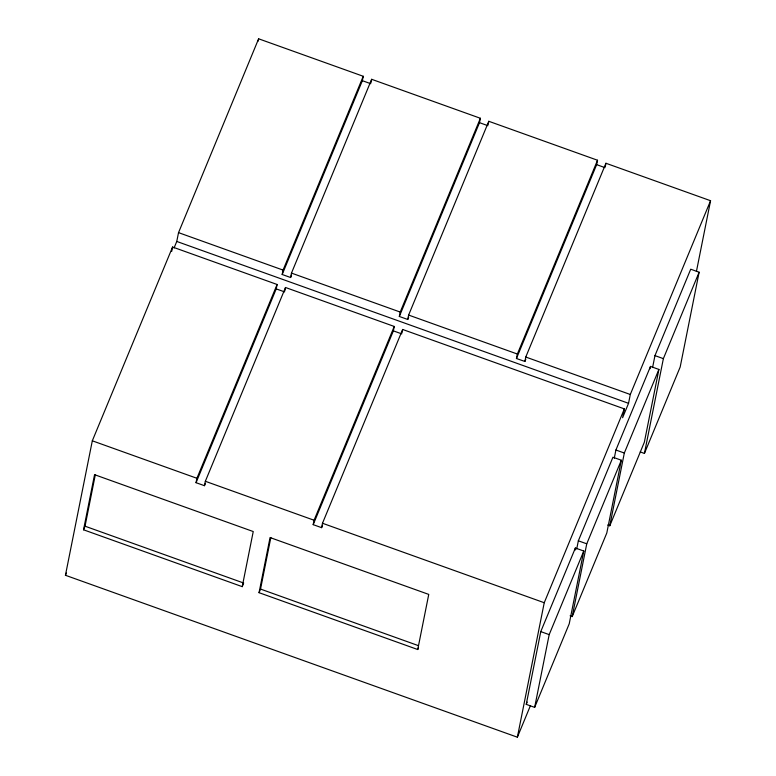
<?xml version="1.0" encoding="UTF-8"?>
<svg xmlns="http://www.w3.org/2000/svg" width="776" height="776" viewBox="0 0 776 776"><rect width="100%" height="100%" fill="white"/><g stroke="black" fill="none" stroke-linecap="round" stroke-linejoin="round"><path stroke-width="1.16" d="M530.347 705.83L517.369 737.2L65.436 575.278L92.315 440.807L172.573 247.03L277.11 284.482L196.92 478.288L196.047 482.691L204.457 485.689L205.339 481.285L285.51 287.498L394.247 326.454L314.076 520.24L313.194 524.654L321.603 527.661L322.486 523.257L402.657 329.47L624.34 408.894L622.595 417.721L628.55 403.316L630.296 394.489L710.564 200.722L605.94 163.261L525.769 357.038L524.886 361.451L516.447 358.512L517.359 354.031L597.53 160.244L488.793 121.289L408.622 315.066L407.74 319.479L399.33 316.462L400.212 312.059L480.383 118.272L371.655 79.297L291.475 273.094L290.593 277.507L282.183 274.491L283.065 270.087L363.246 76.281L258.631 38.8L178.529 232.635L176.763 241.443L174.037 248.029M83.536 529.795L94.556 474.679L253.238 531.541L242.228 586.646L83.536 529.795L85.03 526.196L95.341 474.602M171.69 251.443L172.573 247.03M258.156 41.157L258.631 38.8M196.047 482.691L276.227 288.895L277.11 284.482M284.85 290.806L285.51 287.498M259.048 592.68L270.058 537.555L428.75 594.406L417.74 649.531L259.048 592.68L260.532 589.071L270.843 537.477M282.183 274.491L362.363 80.694L363.246 76.281M370.996 82.605L371.655 79.297M313.194 524.654L393.374 330.867L394.247 326.454M401.997 332.778L402.657 329.47M399.33 316.462L479.5 122.676L480.383 118.272M488.133 124.596L488.793 121.289M516.447 358.512L596.647 164.648L597.53 160.244M605.28 166.559L605.94 163.261M517.369 737.2L544.238 602.729L624.34 408.894M526.244 704.356L540.775 631.606L575.365 548.011L583.775 551.028L569.235 623.778L534.654 707.363L526.244 704.356L527.166 702.125M534.654 707.363L549.185 634.622L583.775 551.028M574.9 550.359L575.365 548.011M576.704 549.02L578.343 540.814L612.933 457.219L621.333 460.226L606.803 532.976L572.213 616.571L570.117 615.814M572.213 616.571L586.753 543.821L621.333 460.226M614.262 458.228L615.911 450.012L650.492 366.427L658.902 369.434L644.361 442.184L609.781 525.779L607.676 525.022M609.781 525.779L624.321 453.029L658.902 369.434M650.026 368.765L650.492 366.427M652.597 367.475L654.963 355.621L690.718 269.204L699.127 272.221L680.183 367.009L644.429 453.426L640.229 451.923M644.429 453.426L663.373 358.638L699.127 272.221M696.421 271.493L710.564 200.722M65.436 575.278L66.367 573.037M204.457 485.689L205.388 483.458M290.593 277.507L291.524 275.267M242.228 586.646L243.344 583.95M321.603 527.661L322.535 525.42M407.74 319.479L408.661 317.238M524.886 361.451L525.808 359.21M417.74 649.531L418.477 647.727M596.647 164.648L605.057 167.665M362.363 80.694L370.773 83.701M479.5 122.676L487.91 125.693M654.963 355.621L663.373 358.638M178.529 232.635L283.065 270.087M291.475 273.094L400.212 312.059M408.622 315.066L517.359 354.031M525.769 357.038L630.296 394.489M176.763 241.443L628.55 403.316M276.227 288.895L284.637 291.912M393.374 330.867L401.784 333.884M615.911 450.012L624.321 453.029M578.343 540.814L586.753 543.821M205.339 481.285L314.076 520.24M322.486 523.257L544.238 602.729M92.315 440.807L196.92 478.288M540.775 631.606L549.185 634.622M85.03 526.196L243.722 583.048M260.532 589.071L418.089 645.525"/></g></svg>
